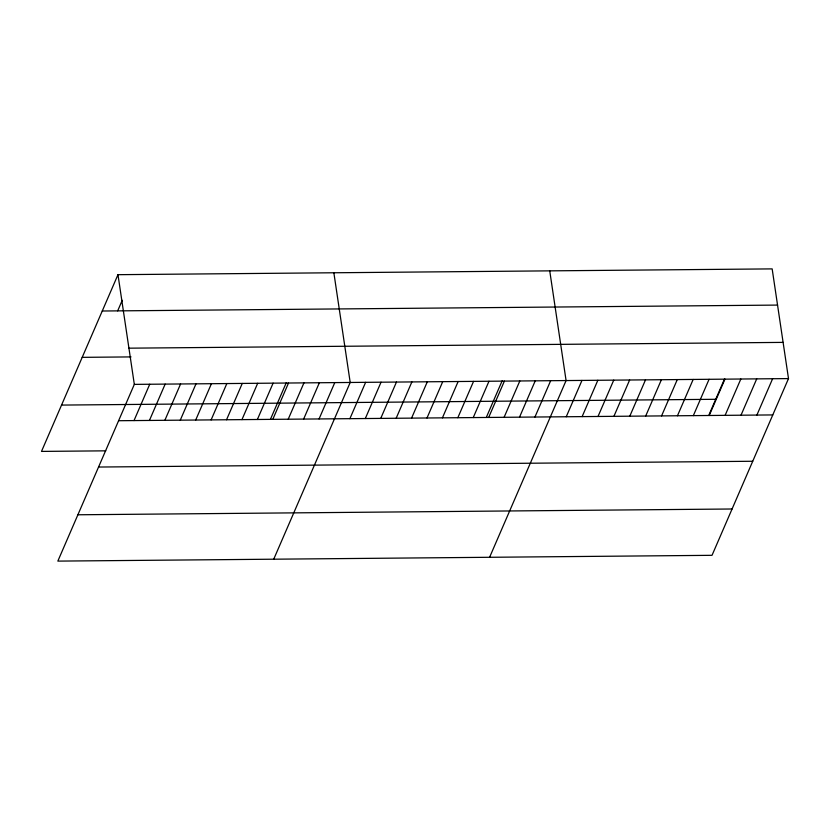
<?xml version="1.0" encoding="UTF-8"?>
<svg xmlns="http://www.w3.org/2000/svg" width="830" height="830" viewBox="0 0 830 830"><rect width="100%" height="100%" fill="white"/><g stroke="black" fill="none" stroke-linecap="round" stroke-linejoin="round"><path stroke-width="1.25" d="M117.974 274.678L134.325 384.383L57.841 561.111L712.026 555.322L788.5 378.594L772.159 268.889L117.974 274.678L41.5 451.406L105.752 450.835M117.673 310.877L122.238 300.325M134.014 420.582L149.742 384.238M149.441 420.437L165.16 384.103M164.859 420.302L180.587 383.968M180.276 420.167L196.005 383.834M195.704 420.032L211.422 383.699M211.121 419.897L226.839 383.564M226.538 419.762L242.267 383.429M241.955 419.627L257.684 383.284M257.383 419.482L273.101 383.149M270.746 418.611L286.277 382.713M272.8 419.347L288.518 383.014M288.218 419.212L303.946 382.879M303.635 419.077L319.363 382.744M319.062 418.943L334.781 382.609M273.724 559.202L350.198 382.474L333.857 272.769M349.897 418.673L365.625 382.329M365.314 418.528L381.043 382.194M380.742 418.393L396.46 382.059M396.159 418.258L411.877 381.925M411.576 418.123L427.305 381.79M426.994 417.988L442.722 381.655M442.421 417.853L458.139 381.52M457.838 417.718L473.557 381.375M473.256 417.573L488.984 381.24M486.619 416.702L502.16 380.804M488.673 417.438L504.401 381.105M504.101 417.303L519.819 380.97M519.518 417.168L535.236 380.835M534.935 417.034L550.663 380.7M489.596 557.293L566.081 380.565L549.74 270.86M566.247 416.753L581.965 380.42M582.131 416.619L597.849 380.275M598.015 416.473L613.744 380.14M613.91 416.328L629.628 379.995M629.794 416.193L645.512 379.86M645.678 416.048L661.406 379.715M661.562 415.913L677.29 379.58M677.456 415.768L693.175 379.435M693.341 415.633L709.069 379.3M709.048 414.73L724.58 378.833M709.225 415.488L724.953 379.154M725.119 415.353L740.837 379.009M741.003 415.208L756.721 378.874M756.887 415.073L772.616 378.729M102.256 311.011L777.554 305.087M128.93 348.175L783.105 342.385M82.201 357.346L131.036 356.91M134.325 384.383L788.5 378.594M61.545 405.082L715.73 399.292M118.597 420.717L772.772 414.927M98.552 467.041L752.727 461.262M77.895 514.776L732.07 508.998"/></g></svg>
